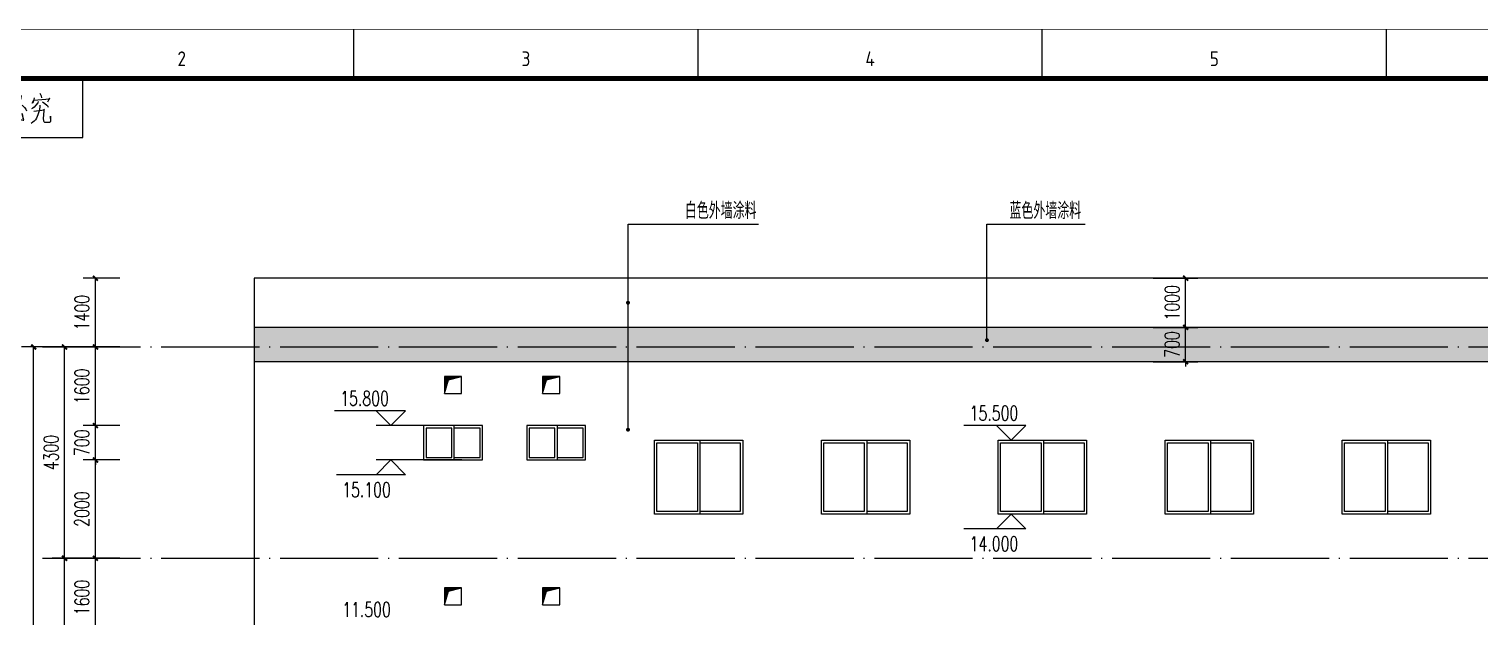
# Model space of a CAD drawing. Extents: x -93062 to 326984, y -142534 to 91021.
# Drawn here: x -51186 to -21642, y -75015 to -63046 of the extents above; entities that cross this region are included whole.
import ezdxf
from ezdxf.enums import TextEntityAlignment as Align

# ---------------------------------------------------------------- set-up
doc = ezdxf.new("R2010")
doc.units = 0
doc.header["$LTSCALE"] = 1000
doc.header["$MEASUREMENT"] = 0
doc.linetypes.add('DOTE', pattern=[2.42, 2, -0.2, 0.02, -0.2])
doc.layers.get('0').update_dxf_attribs({"color": 8})
doc.layers.get('Defpoints').update_dxf_attribs({"color": 8})
for name, color, linetype in [('CENTRE LINE', 8, 'DOTE'), ('DIM_ELEV', 8, 'Continuous'), ('DIM_LEAD', 8, 'Continuous'), ('GROUND', 8, 'Continuous'), ('HOLE', 8, 'Continuous'), ('PUB_DIM', 8, 'Continuous'), ('PUB_TEXT', 8, 'Continuous'), ('WALL', 8, 'Continuous'), ('WINDOW', 8, 'Continuous')]:
    doc.layers.add(name, color=color, linetype=linetype)
doc.styles.add('_TCH_DIM', font='SIMPLEX', dxfattribs={"bigfont": 'GBCBIG'})
doc.styles.add('_TCH_DIM_T3', font='SIMPLEX', dxfattribs={"width": 0.705882, "bigfont": 'GBCBIG'})
doc.styles.get("Standard").update_dxf_attribs({"font": 'gbenor.shx', "bigfont": 'gbcbig.shx'})
doc.styles.add('TK', font='GEDITXT.SHX', dxfattribs={"width": 0.85, "height": 3.5, "bigfont": 'DXT.SHX'})
doc.dimstyles.new('_TCH_ARCH&&100', dxfattribs={"dimtxt": 297.5, "dimasz": 100, "dimexe": 250, "dimexo": 300, "dimgap": 126.25, "dimtad": 1, "dimdec": 0, "dimzin": 0, "dimdsep": 46, "dimtxsty": '_TCH_DIM_T3', "dimblk": 'ARCHTICK', "dimcen": 0.09, "dimazin": 2, "dimtfac": 1, "dimtdec": 0, "dimtix": 1, "dimtmove": 2, "dimatfit": 3, "dimfxl": 1, "dimtolj": 1, "dimtzin": 0, "dimarcsym": 0})

# ---------------------------------------------------------------- blocks, each defined once
blk = doc.blocks.new('dgdfg')
at = {"layer": 'WINDOW'}
for p, q in [((575, 150), (575, 750)), ((625, 100), (625, 800))]:
    blk.add_line(p, q, dxfattribs=at)
blk.add_lwpolyline([(0, 800), (0, 100), (1200, 100), (1200, 800)], close=True, dxfattribs=at)
for points in [[(575, 750), (50, 750), (50, 150), (575, 150)], [(625, 150), (1150, 150), (1150, 750), (625, 750)]]:
    blk.add_lwpolyline(points, dxfattribs=at)
for points in [[(84.5, 415, 0, 0, 0), (324, 415, 40, 0, 0), (474, 415, 0, 0, 0)], [(1115.5, 415, 0, 0, 0), (876, 415, 40, 0, 0), (726, 415, 0, 0, 0)]]:
    blk.add_lwpolyline(points, format="xyseb", dxfattribs=at)
blk = doc.blocks.new('afdsfsaf')
at = {"layer": 'WINDOW'}
for p, q in [((925, 1500), (925, 0)), ((875, 1450), (875, 50))]:
    blk.add_line(p, q, dxfattribs=at)
blk.add_lwpolyline([(1800, 1500), (1800, 0), (0, 0), (0, 1500)], close=True, dxfattribs=at)
for points in [[(875, 50), (50, 50), (50, 1450), (875, 1450)], [(925, 1450), (1750, 1450), (1750, 50), (925, 50)]]:
    blk.add_lwpolyline(points, dxfattribs=at)
for points in [[(184, 738, 0, 0, 0), (585.5, 738, 40, 0, 0), (735.5, 738, 0, 0, 0)], [(1616, 738, 0, 0, 0), (1214.5, 738, 40, 0, 0), (1064.5, 738, 0, 0, 0)]]:
    blk.add_lwpolyline(points, format="xyseb", dxfattribs=at)
blk = doc.blocks.new('GEDI_WK_A1')
at = {"color": 3}
for p, q in [((140.17, 584), (140.17, 594)), ((210.25, 584), (210.25, 594)), ((280.33, 584), (280.33, 594)), ((350.42, 584), (350.42, 594)), ((85, 572), (85, 584)), ((25, 572), (85, 572))]:
    blk.add_line(p, q, dxfattribs=at)
for points, const_width in [([(0, 0), (841, 0), (841, 594), (0, 594)], 0.1), ([(25, 10), (831, 10), (831, 584), (25, 584)], 1)]:
    blk.add_lwpolyline(points, close=True, dxfattribs=dict(at, const_width=const_width))
for s, p in [('2', (105.12, 588)), ('3', (175.21, 588)), ('4', (245.29, 588)), ('5', (315.38, 588))]:
    blk.add_text(s, height=3, dxfattribs=at).set_placement(p, align=Align.MIDDLE)
blk = doc.blocks.new('GEDI_Copyright_2012')
at = {"color": 7, "lineweight": 0}
for points in [[(8.99, -3.43), (9.11, -3.83), (9.11, -5.03), (9.11, -5.93), (9.03, -6.73), (8.9, -7.33), (8.73, -8.03), (8.48, -8.53), (8.22, -8.93)], [(9.16, -5.48), (10.39, -5.28)], [(10.81, -3.53), (10.9, -4.03), (10.9, -4.68), (10.81, -5.53), (10.73, -6.33), (10.6, -7.03), (10.47, -7.68), (10.3, -8.23), (10.09, -8.72), (9.84, -9.08)], [(9.88, -3.13), (9.96, -3.43), (9.96, -5.33)], [(11.2, -5.43), (12.56, -5.08), (12.47, -4.93), (12.26, -5.58), (12, -6.38), (11.75, -6.98), (11.45, -7.63), (11.03, -8.23), (10.6, -8.68), (10.26, -9.03)], [(12.43, -3.23), (12.34, -3.38), (11.53, -3.88), (10.98, -4.13)], [(14.72, -4.88), (14.42, -5.73), (14.08, -6.43), (13.74, -7.13), (13.45, -7.63), (13.36, -7.78)], [(13.62, -5.08), (15.4, -4.68)], [(14.64, -3.13), (14.81, -3.38), (14.76, -3.33), (14.72, -9.13), (14.68, -8.72), (14.72, -8.13)], [(14.72, -5.63), (15.27, -6.03), (15.4, -6.33)], [(15.7, -4.48), (17.52, -4.18), (17.44, -4.03), (17.27, -4.68), (17.1, -5.43), (16.93, -5.93), (16.76, -6.43), (16.55, -6.93), (16.21, -7.48), (15.91, -7.98), (15.61, -8.43), (15.32, -8.72), (15.02, -8.98)], [(15.61, -5.23), (15.87, -5.28), (17.44, -8.72), (18.2, -8.83), (17.44, -8.63), (17.14, -8.08)], [(20.67, -3.38), (20.5, -3.48), (19.35, -4.13), (19.27, -3.73), (19.4, -4.13), (19.4, -5.43), (19.35, -6.23), (19.31, -6.78), (19.22, -7.33), (19.1, -7.83), (18.93, -8.33), (18.72, -8.68), (18.54, -8.98)], [(19.48, -6.38), (19.56, -6.33), (20.54, -6.18), (20.41, -6.23), (20.54, -4.68), (20.63, -4.88), (19.44, -5.13)], [(22.67, -3.58), (21.99, -3.98), (21.35, -4.13), (21.26, -3.73), (21.35, -4.33), (21.31, -4.93), (21.26, -5.58), (21.22, -6.13), (21.13, -6.63), (21.05, -7.18), (20.92, -7.58), (20.71, -7.88), (20.5, -8.23), (20.28, -8.53), (20.07, -8.78), (19.86, -8.98)], [(21.31, -5.53), (23.22, -5.23), (23.09, -5.18), (22.88, -5.28)], [(22.28, -5.43), (22.28, -9.13), (22.24, -8.88), (22.28, -8.48)], [(26.28, -2.98), (26.28, -3.23), (26.02, -4.08), (25.76, -4.68), (25.51, -5.08), (25.04, -5.83), (24.36, -6.63), (23.9, -7.13), (23.6, -7.38)], [(23.98, -4.83), (28.4, -4.43), (28.14, -4.33)], [(25.34, -5.53), (25.43, -5.73), (25.38, -9.03), (25.38, -9.33), (25.34, -9.03), (25.38, -8.68)], [(25.43, -5.73), (27.38, -5.53), (27.38, -5.43), (27.47, -5.53), (27.38, -5.58), (27.38, -9.08), (27.34, -9.28), (26.66, -8.63), (27.34, -9.18)], [(28.14, -4.33), (27.8, -4.48)], [(35.45, -3.03), (35.49, -3.23), (34.98, -4.18), (34.52, -4.83), (34.26, -5.23), (34.05, -5.53)], [(35.11, -4.08), (36.34, -3.93), (37.87, -3.68), (37.75, -3.63), (37.49, -3.73)], [(35.24, -4.43), (35.28, -4.73), (35.32, -5.58), (35.32, -6.38), (35.28, -6.23), (37.19, -5.93), (37.07, -5.93), (37.15, -4.23), (37.28, -4.38), (35.28, -4.68)], [(36.64, -5.28), (35.36, -5.48)], [(39.27, -5.63), (42.08, -5.33), (42.03, -5.33), (41.87, -5.28), (41.65, -5.38)], [(40.12, -3.58), (40.16, -3.88), (39.83, -4.93), (39.66, -5.23)], [(40.12, -4.48), (41.74, -4.33)], [(40.8, -3.03), (40.84, -3.28), (40.8, -9.23), (40.72, -8.88), (40.8, -8.53)], [(42.33, -4.33), (42.42, -4.58), (42.42, -7.33), (42.33, -6.83), (42.37, -6.53)], [(43.1, -3.13), (43.18, -3.43), (43.14, -8.23), (43.14, -8.53), (43.1, -8.78), (43.05, -8.88), (42.97, -8.98), (42.37, -8.23), (43.05, -8.88)], [(47.43, -3.48), (47.39, -4.03), (47.17, -4.73), (47, -5.28), (46.71, -5.88), (46.45, -6.48), (46.2, -6.88), (45.86, -7.38), (45.47, -7.78), (45.09, -8.13), (44.67, -8.48), (44.24, -8.72)], [(44.67, -5.43), (44.63, -5.93), (44.5, -6.48), (44.37, -6.83), (44.24, -7.03)], [(45.26, -4.88), (45.43, -5.63), (45.56, -6.18), (45.77, -6.68), (45.99, -7.23), (46.24, -7.63), (46.58, -7.93), (47.05, -8.28), (47.51, -8.43), (47.81, -8.48), (47.94, -8.48), (47.73, -7.78), (47.64, -7.13), (47.81, -8.48)], [(45.82, -3.53), (46.07, -3.93), (46.24, -4.28), (46.32, -4.48), (46.32, -4.63)], [(47.64, -5.43), (48.07, -5.93), (48.36, -6.28), (48.49, -6.58)], [(51.21, -5.48), (51.21, -5.83), (51.08, -6.58), (50.95, -7.03), (50.83, -7.43), (50.7, -7.78), (50.53, -8.13), (50.32, -8.43), (50.06, -8.68), (49.77, -8.93), (49.43, -9.18)], [(50.91, -4.68), (50.83, -4.98), (50.44, -5.43), (50.06, -5.83), (49.81, -6.03), (49.55, -6.23)], [(50.06, -3.98), (50.02, -4.33), (49.94, -4.58), (49.85, -4.83), (49.77, -4.98), (49.68, -5.03), (50.02, -4.43), (53.29, -4.13), (53.16, -4.03), (52.78, -4.83)], [(51.21, -3.03), (51.47, -3.58), (51.55, -3.93)], [(51.76, -4.78), (52.27, -5.13), (52.65, -5.43), (52.83, -5.68), (52.91, -5.88)], [(9.11, -6.38), (10.01, -6.28), (9.92, -6.13), (9.92, -8.38), (9.88, -8.08), (9.88, -7.68)], [(11.15, -6.08), (12.34, -8.63), (13.15, -8.68), (12.38, -8.58), (12.17, -8.28)], [(26.96, -6.58), (25.47, -6.73)], [(25.47, -7.68), (26.96, -7.53)], [(35.71, -6.38), (35.71, -6.53), (34.98, -7.43), (34.56, -7.78), (34.26, -8.03)], [(35.62, -6.88), (35.75, -6.98), (37.28, -6.68), (37.23, -6.53), (36.77, -7.33), (36.47, -7.68), (36.17, -7.98), (35.71, -8.38), (35.28, -8.72), (34.81, -8.98), (34.26, -9.23)], [(35.54, -7.38), (35.62, -7.43), (37.57, -8.98), (38.3, -8.93), (37.57, -8.93), (37.32, -8.78)], [(39.87, -6.13), (39.95, -6.68), (39.95, -6.78), (40, -8.28), (39.95, -7.98), (40, -7.73)], [(40, -6.58), (41.95, -6.28), (41.82, -6.13), (41.74, -6.53), (41.69, -7.18), (41.61, -7.63), (41.57, -7.93), (41.44, -8.08), (41.06, -7.58), (41.48, -8.03)], [(49.98, -6.68), (52.19, -6.43), (52.06, -6.28), (52.02, -6.58), (51.93, -8.18), (51.97, -8.63), (52.06, -8.78), (52.19, -8.88), (52.4, -8.88), (52.61, -8.88), (53.21, -8.88), (53.42, -8.78), (53.46, -8.72), (53.42, -7.68), (53.42, -8.78)]]:
    blk.add_lwpolyline(points, dxfattribs=at)
blk = doc.blocks.new('A$C67E35CD0')
for name, p in [('GEDI_WK_A1', (0, 0)), ('GEDI_Copyright_2012', (25, 584))]:
    blk.add_blockref(name, p)
at = {"style": 'TK', "width": 0.85}
for tag, height, p in [('PROJECTNAME', 4.75, (776, 44)), ('PHASE', 4, (818, 44)), ('DRAWINGNAME', 4.75, (786, 31))]:
    blk.add_attdef(tag, text='', height=height, dxfattribs=at).set_placement(p, align=Align.MIDDLE_CENTER)
for tag, p, height in [('APPROVE', (663, 32.75), 3.5), ('DESIGN', (708, 32.75), 3.5), ('REVIEW1', (663, 25.75), 3.5), ('DRAW', (708, 25.75), 3.5), ('REVIEW2', (663, 18.75), 3.5), ('PROPORTION', (708, 18.75), 3.5), ('DRAWINGNUMBER', (758, 18.5), 4), ('CHECK', (663, 11.75), 3.5), ('DATE', (708, 11.75), 3.5), ('VERSION', (824, 11.75), 3.5)]:
    blk.add_attdef(tag, p, '', height=height, dxfattribs=at)
blk = doc.blocks.new('afefqwer')
at = {"xscale": 100, "yscale": 100, "zscale": 100}
blk.add_blockref('A$C67E35CD0', (-84100, 0), dxfattribs=at)
blk = doc.blocks.new('_ArchTick')
at = {"color": 0, "linetype": 'ByBlock', "const_width": 0.4}
blk.add_lwpolyline([(-0.5, -0.5), (0.5, 0.5)], dxfattribs=at)
blk = doc.blocks.new('*D448')
at = {"layer": 'Defpoints', "color": 0, "transparency": 16777216}
for p in [(-28595, -68119), (-27635, -68119), (-28595, -69119)]:
    blk.add_point(p, dxfattribs=at)
at = {"layer": 'PUB_DIM', "color": 0, "lineweight": -2, "transparency": 16777216}
for p, q in [((-28295, -68119), (-27385, -68119)), ((-27635, -69119), (-27635, -68119)), ((-28295, -69119), (-27385, -69119))]:
    blk.add_line(p, q, dxfattribs=at)
at = {"layer": 'PUB_DIM', "color": 0, "lineweight": -2, "transparency": 16777216, "xscale": 100, "yscale": 100, "zscale": 100}
for p, rotation in [((-27635, -68119), 90), ((-27635, -69119), 270)]:
    blk.add_blockref('_ArchTick', p, dxfattribs=dict(at, rotation=rotation))
at = {"layer": 'PUB_DIM', "color": 0, "transparency": 16777216, "insert": (-27910, -68619), "char_height": 297.5, "attachment_point": 5, "rotation": 90, "style": '_TCH_DIM_T3'}
blk.add_mtext('\\A1;1000', dxfattribs=at)
blk = doc.blocks.new('*D449')
at = {"layer": 'Defpoints', "color": 0, "transparency": 16777216}
for p in [(-28595, -69119), (-27635, -69119), (-28595, -69819)]:
    blk.add_point(p, dxfattribs=at)
at = {"layer": 'PUB_DIM', "color": 0, "lineweight": -2, "transparency": 16777216}
for p, q in [((-28295, -69119), (-27385, -69119)), ((-27635, -69119), (-27635, -69019)), ((-27635, -69819), (-27635, -69119)), ((-28295, -69819), (-27385, -69819)), ((-27635, -69819), (-27635, -69919))]:
    blk.add_line(p, q, dxfattribs=at)
at = {"layer": 'PUB_DIM', "color": 0, "lineweight": -2, "transparency": 16777216, "xscale": 100, "yscale": 100, "zscale": 100}
for p, rotation in [((-27635, -69119), 270), ((-27635, -69819), 90)]:
    blk.add_blockref('_ArchTick', p, dxfattribs=dict(at, rotation=rotation))
at = {"layer": 'PUB_DIM', "color": 0, "transparency": 16777216, "insert": (-27910, -69469), "char_height": 297.5, "attachment_point": 5, "rotation": 90, "style": '_TCH_DIM_T3'}
blk.add_mtext('\\A1;700', dxfattribs=at)
blk = doc.blocks.new('*D1003')
at = {"layer": 'Defpoints', "color": 0, "transparency": 16777216}
for p in [(-49833, -73819), (-49036, -73819), (-49036, -75419)]:
    blk.add_point(p, dxfattribs=at)
at = {"layer": 'PUB_DIM', "color": 0, "lineweight": -2, "transparency": 16777216}
for p, q in [((-49336, -73819), (-50083, -73819)), ((-49833, -75419), (-49833, -73819)), ((-49336, -75419), (-50083, -75419))]:
    blk.add_line(p, q, dxfattribs=at)
at = {"layer": 'PUB_DIM', "color": 0, "lineweight": -2, "transparency": 16777216, "xscale": 100, "yscale": 100, "zscale": 100}
for p, rotation in [((-49833, -73819), 90), ((-49833, -75419), 270)]:
    blk.add_blockref('_ArchTick', p, dxfattribs=dict(at, rotation=rotation))
at = {"layer": 'PUB_DIM', "color": 0, "transparency": 16777216, "insert": (-50108, -74619), "char_height": 297.5, "attachment_point": 5, "rotation": 90, "style": '_TCH_DIM_T3'}
blk.add_mtext('\\A1;1600', dxfattribs=at)
blk = doc.blocks.new('*D1004')
at = {"layer": 'Defpoints', "color": 0, "transparency": 16777216}
for p in [(-49833, -71819), (-49036, -71819), (-49036, -73819)]:
    blk.add_point(p, dxfattribs=at)
at = {"layer": 'PUB_DIM', "color": 0, "lineweight": -2, "transparency": 16777216}
for p, q in [((-49336, -71819), (-50083, -71819)), ((-49833, -73819), (-49833, -71819)), ((-49336, -73819), (-50083, -73819))]:
    blk.add_line(p, q, dxfattribs=at)
at = {"layer": 'PUB_DIM', "color": 0, "lineweight": -2, "transparency": 16777216, "xscale": 100, "yscale": 100, "zscale": 100}
for p, rotation in [((-49833, -71819), 90), ((-49833, -73819), 270)]:
    blk.add_blockref('_ArchTick', p, dxfattribs=dict(at, rotation=rotation))
at = {"layer": 'PUB_DIM', "color": 0, "transparency": 16777216, "insert": (-50108, -72819), "char_height": 297.5, "attachment_point": 5, "rotation": 90, "style": '_TCH_DIM_T3'}
blk.add_mtext('\\A1;2000', dxfattribs=at)
blk = doc.blocks.new('*D1005')
at = {"layer": 'Defpoints', "color": 0, "transparency": 16777216}
for p in [(-49833, -71119), (-49036, -71119), (-49036, -71819)]:
    blk.add_point(p, dxfattribs=at)
at = {"layer": 'PUB_DIM', "color": 0, "lineweight": -2, "transparency": 16777216}
for p, q in [((-49336, -71119), (-50083, -71119)), ((-49833, -71119), (-49833, -71019)), ((-49833, -71819), (-49833, -71119)), ((-49336, -71819), (-50083, -71819)), ((-49833, -71819), (-49833, -71919))]:
    blk.add_line(p, q, dxfattribs=at)
at = {"layer": 'PUB_DIM', "color": 0, "lineweight": -2, "transparency": 16777216, "xscale": 100, "yscale": 100, "zscale": 100}
for p, rotation in [((-49833, -71119), 270), ((-49833, -71819), 90)]:
    blk.add_blockref('_ArchTick', p, dxfattribs=dict(at, rotation=rotation))
at = {"layer": 'PUB_DIM', "color": 0, "transparency": 16777216, "insert": (-50108, -71469), "char_height": 297.5, "attachment_point": 5, "rotation": 90, "style": '_TCH_DIM_T3'}
blk.add_mtext('\\A1;700', dxfattribs=at)
blk = doc.blocks.new('*D1006')
at = {"layer": 'Defpoints', "color": 0, "transparency": 16777216}
for p in [(-49833, -69519), (-49036, -69519), (-49036, -71119)]:
    blk.add_point(p, dxfattribs=at)
at = {"layer": 'PUB_DIM', "color": 0, "lineweight": -2, "transparency": 16777216}
for p, q in [((-49336, -69519), (-50083, -69519)), ((-49833, -71119), (-49833, -69519)), ((-49336, -71119), (-50083, -71119))]:
    blk.add_line(p, q, dxfattribs=at)
at = {"layer": 'PUB_DIM', "color": 0, "lineweight": -2, "transparency": 16777216, "xscale": 100, "yscale": 100, "zscale": 100}
for p, rotation in [((-49833, -69519), 90), ((-49833, -71119), 270)]:
    blk.add_blockref('_ArchTick', p, dxfattribs=dict(at, rotation=rotation))
at = {"layer": 'PUB_DIM', "color": 0, "transparency": 16777216, "insert": (-50108, -70319), "char_height": 297.5, "attachment_point": 5, "rotation": 90, "style": '_TCH_DIM_T3'}
blk.add_mtext('\\A1;1600', dxfattribs=at)
blk = doc.blocks.new('*D1007')
at = {"layer": 'Defpoints', "color": 0, "transparency": 16777216}
for p in [(-49833, -68119), (-49036, -68119), (-49036, -69519)]:
    blk.add_point(p, dxfattribs=at)
at = {"layer": 'PUB_DIM', "color": 0, "lineweight": -2, "transparency": 16777216}
for p, q in [((-49336, -68119), (-50083, -68119)), ((-49833, -69519), (-49833, -68119)), ((-49336, -69519), (-50083, -69519))]:
    blk.add_line(p, q, dxfattribs=at)
at = {"layer": 'PUB_DIM', "color": 0, "lineweight": -2, "transparency": 16777216, "xscale": 100, "yscale": 100, "zscale": 100}
for p, rotation in [((-49833, -68119), 90), ((-49833, -69519), 270)]:
    blk.add_blockref('_ArchTick', p, dxfattribs=dict(at, rotation=rotation))
at = {"layer": 'PUB_DIM', "color": 0, "transparency": 16777216, "insert": (-50108, -68819), "char_height": 297.5, "attachment_point": 5, "rotation": 90, "style": '_TCH_DIM_T3'}
blk.add_mtext('\\A1;1400', dxfattribs=at)
blk = doc.blocks.new('*D1008')
at = {"layer": 'Defpoints', "color": 0, "transparency": 16777216}
for p in [(-51092, -69519), (-50295, -69519), (-50295, -87219)]:
    blk.add_point(p, dxfattribs=at)
at = {"layer": 'PUB_DIM', "color": 0, "lineweight": -2, "transparency": 16777216}
for p, q in [((-50595, -69519), (-51342, -69519)), ((-51092, -87219), (-51092, -69519)), ((-50595, -87219), (-51342, -87219))]:
    blk.add_line(p, q, dxfattribs=at)
at = {"layer": 'PUB_DIM', "color": 0, "lineweight": -2, "transparency": 16777216, "xscale": 100, "yscale": 100, "zscale": 100}
for p, rotation in [((-51092, -69519), 90), ((-51092, -87219), 270)]:
    blk.add_blockref('_ArchTick', p, dxfattribs=dict(at, rotation=rotation))
at = {"layer": 'PUB_DIM', "color": 0, "transparency": 16777216, "insert": (-51367, -78369), "char_height": 297.5, "attachment_point": 5, "rotation": 90, "style": '_TCH_DIM_T3'}
blk.add_mtext('\\A1;17700', dxfattribs=at)
blk = doc.blocks.new('*D1012')
at = {"layer": 'Defpoints', "color": 0, "transparency": 16777216}
for p in [(-50462, -73819), (-49665, -73819), (-49665, -78119)]:
    blk.add_point(p, dxfattribs=at)
at = {"layer": 'PUB_DIM', "color": 0, "lineweight": -2, "transparency": 16777216}
for p, q in [((-49965, -73819), (-50712, -73819)), ((-50462, -78119), (-50462, -73819)), ((-49965, -78119), (-50712, -78119))]:
    blk.add_line(p, q, dxfattribs=at)
at = {"layer": 'PUB_DIM', "color": 0, "lineweight": -2, "transparency": 16777216, "xscale": 100, "yscale": 100, "zscale": 100}
for p, rotation in [((-50462, -73819), 90), ((-50462, -78119), 270)]:
    blk.add_blockref('_ArchTick', p, dxfattribs=dict(at, rotation=rotation))
at = {"layer": 'PUB_DIM', "color": 0, "transparency": 16777216, "insert": (-50737, -75969), "char_height": 297.5, "attachment_point": 5, "rotation": 90, "style": '_TCH_DIM_T3'}
blk.add_mtext('\\A1;4300', dxfattribs=at)
blk = doc.blocks.new('*D1013')
at = {"layer": 'Defpoints', "color": 0, "transparency": 16777216}
for p in [(-50462, -69519), (-49665, -69519), (-49665, -73819)]:
    blk.add_point(p, dxfattribs=at)
at = {"layer": 'PUB_DIM', "color": 0, "lineweight": -2, "transparency": 16777216}
for p, q in [((-49965, -69519), (-50712, -69519)), ((-50462, -73819), (-50462, -69519)), ((-49965, -73819), (-50712, -73819))]:
    blk.add_line(p, q, dxfattribs=at)
at = {"layer": 'PUB_DIM', "color": 0, "lineweight": -2, "transparency": 16777216, "xscale": 100, "yscale": 100, "zscale": 100}
for p, rotation in [((-50462, -69519), 90), ((-50462, -73819), 270)]:
    blk.add_blockref('_ArchTick', p, dxfattribs=dict(at, rotation=rotation))
at = {"layer": 'PUB_DIM', "color": 0, "transparency": 16777216, "insert": (-50737, -71669), "char_height": 297.5, "attachment_point": 5, "rotation": 90, "style": '_TCH_DIM_T3'}
blk.add_mtext('\\A1;4300', dxfattribs=at)

msp = doc.modelspace()

# ---------------------------------------------------------------- hatches: boundary and pattern name
at = {"layer": 'HOLE'}
h = msp.add_hatch(color=256, dxfattribs=at)
h.dxf.hatch_style = 1
h.paths.add_polyline_path([(-42646.8, -70186.9), (-42377.8, -70118.9), (-42727.8, -70118.9), (-42727.8, -70468.9)])
h = msp.add_hatch(color=256, dxfattribs=at)
h.dxf.hatch_style = 1
h.paths.add_polyline_path([(-40646.8, -70186.9), (-40377.8, -70118.9), (-40727.8, -70118.9), (-40727.8, -70468.9)])
h = msp.add_hatch(color=256, dxfattribs=at)
h.dxf.hatch_style = 1
h.paths.add_polyline_path([(-42646.8, -74486.9), (-42377.8, -74418.9), (-42727.8, -74418.9), (-42727.8, -74768.9)])
h = msp.add_hatch(color=256, dxfattribs=at)
h.dxf.hatch_style = 1
h.paths.add_polyline_path([(-40646.8, -74486.9), (-40377.8, -74418.9), (-40727.8, -74418.9), (-40727.8, -74768.9)])

# ---------------------------------------------------------------- linework, layer by layer
at = {"layer": 'CENTRE LINE'}
for p, q in [((-50913.7, -69518.9), (-7916.3, -69518.9)), ((-50913.7, -73818.9), (-7916.3, -73818.9))]:
    msp.add_line(p, q, dxfattribs=at)
at = {"layer": 'DIM_ELEV'}
for p, q in [((-43519.2, -70818.9), (-44969.2, -70818.9)), ((-43819.2, -71118.9), (-44119.2, -70818.9)), ((-43819.2, -71118.9), (-43519.2, -70818.9)), ((-42374.5, -71118.9), (-44119.2, -71118.9)), ((-30886.5, -71118.9), (-32152.5, -71118.9)), ((-31186.5, -71418.9), (-31486.5, -71118.9)), ((-31186.5, -71418.9), (-30886.5, -71118.9)), ((-43819.2, -71818.9), (-44119.2, -72118.9)), ((-42374.5, -71818.9), (-44119.2, -71818.9)), ((-43819.2, -71818.9), (-43519.2, -72118.9)), ((-43519.2, -72118.9), (-44923.2, -72118.9)), ((-31186.5, -72918.9), (-31486.5, -73218.9)), ((-31186.5, -72918.9), (-30886.5, -73218.9)), ((-30886.5, -73218.9), (-32152.5, -73218.9))]:
    msp.add_line(p, q, dxfattribs=at)
at = {"layer": 'DIM_LEAD'}
for p, q in [((-38989.5, -71202.5), (-38989.5, -67016)), ((-38989.5, -68618), (-38989.5, -67016)), ((-38989.5, -67016), (-36333.5, -67016)), ((-31681, -69379.5), (-31681, -67019)), ((-31681, -67019), (-29679, -67019))]:
    msp.add_line(p, q, dxfattribs=at)
at = {"layer": 'DIM_LEAD', "const_width": 40}
for points in [[(-38989.5, -68638, 1), (-38989.5, -68598, 1)], [(-31681, -69399.5, 1), (-31681, -69359.5, 1)], [(-38989.5, -71222.5, 1), (-38989.5, -71182.5, 1)]]:
    msp.add_lwpolyline(points, format="xyb", close=True, dxfattribs=at)
at = {"layer": 'GROUND', "color": 151}
for p, q in [((-11852.8, -69118.9), (-46602.8, -69118.9)), ((-11852.8, -69818.9), (-46602.8, -69818.9))]:
    msp.add_line(p, q, dxfattribs=at)
at = {"layer": 'GROUND', "color": 151, "const_width": 700}
msp.add_lwpolyline([(-46602.8, -69468.9), (-11852.8, -69468.9)], dxfattribs=at)
at = {"layer": 'HOLE'}
for points in [[(-42727.8, -70468.9), (-42377.8, -70468.9), (-42377.8, -70118.9), (-42727.8, -70118.9)], [(-40727.8, -70468.9), (-40377.8, -70468.9), (-40377.8, -70118.9), (-40727.8, -70118.9)], [(-42727.8, -74768.9), (-42377.8, -74768.9), (-42377.8, -74418.9), (-42727.8, -74418.9)], [(-40727.8, -74768.9), (-40377.8, -74768.9), (-40377.8, -74418.9), (-40727.8, -74418.9)]]:
    msp.add_lwpolyline(points, close=True, dxfattribs=at)
for points in [[(-42727.8, -70468.9), (-42646.8, -70186.9), (-42377.8, -70118.9)], [(-40727.8, -70468.9), (-40646.8, -70186.9), (-40377.8, -70118.9)], [(-42727.8, -74768.9), (-42646.8, -74486.9), (-42377.8, -74418.9)], [(-40727.8, -74768.9), (-40646.8, -74486.9), (-40377.8, -74418.9)]]:
    msp.add_lwpolyline(points, dxfattribs=at)
at = {"layer": 'WALL'}
msp.add_lwpolyline([(8397.2, -87218.9), (8397.2, -83018.9), (12397.2, -83018.9), (12397.2, -83218.9), (12697.2, -83218.9), (12697.2, -83018.9), (12697.2, -75818.9), (-5602.9, -75818.9), (-5602.9, -68118.9), (-5602.9, -65418.9), (-12102.8, -65418.9), (-12102.8, -68118.9), (-46602.8, -68118.9), (-46602.8, -87218.9)], dxfattribs=at)

# ---------------------------------------------------------------- block references
msp.add_blockref('afefqwer', (25511.5, -122451))
at = {"layer": 'WINDOW'}
for name, p in [('dgdfg', (-43152.8, -71918.9)), ('dgdfg', (-41052.8, -71918.9)), ('afdsfsaf', (-38452.9, -72918.9)), ('afdsfsaf', (-35052.8, -72918.9)), ('afdsfsaf', (-31452.8, -72918.9)), ('afdsfsaf', (-28052.8, -72918.9)), ('afdsfsaf', (-24448.8, -72918.9))]:
    msp.add_blockref(name, p, dxfattribs=at)

# ---------------------------------------------------------------- texts
at = {"layer": 'PUB_TEXT', "style": '_TCH_DIM'}
for s, p in [('白色外墙涂料', (-37831.1, -66911)), ('蓝色外墙涂料', (-31221.2, -66914))]:
    msp.add_text(s, height=337.59, dxfattribs=at).set_placement(p)
at = {"layer": 'PUB_TEXT', "style": '_TCH_DIM', "width": 0.705882}
for s, p in [('15.800', (-44849.2, -70713.9)), ('15.500', (-32032.5, -71013.9)), ('15.100', (-44809.2, -72573.9)), ('14.000', (-32032.5, -73673.9)), ('11.500', (-44809.2, -75013.9))]:
    msp.add_text(s, height=297.5, dxfattribs=at).set_placement(p)

# ---------------------------------------------------------------- dimensions: what is measured, and where the dimension line sits
at = {"layer": 'PUB_DIM'}
for p1, p2, distance, picture, middle in [((-49035.7, -69518.9), (-49035.7, -68118.9), 796.8, '*D1007', (-50107.5, -68818.9)), ((-28595, -69118.9), (-28595, -68118.9), -960, '*D448', (-27910, -68618.9)), ((-28595, -69818.9), (-28595, -69118.9), -960, '*D449', (-27910, -69468.9)), ((-50295.3, -87218.9), (-50295.3, -69518.9), 796.8, '*D1008', (-51367.1, -78368.9)), ((-49665.5, -73818.9), (-49665.5, -69518.9), 796.8, '*D1013', (-50737.3, -71668.9)), ((-49035.7, -71118.9), (-49035.7, -69518.9), 796.8, '*D1006', (-50107.5, -70318.9)), ((-49035.7, -71818.9), (-49035.7, -71118.9), 796.8, '*D1005', (-50107.5, -71468.9)), ((-49035.7, -73818.9), (-49035.7, -71818.9), 796.8, '*D1004', (-50107.5, -72818.9)), ((-49665.5, -78118.9), (-49665.5, -73818.9), 796.8, '*D1012', (-50737.3, -75968.9)), ((-49035.7, -75418.9), (-49035.7, -73818.9), 796.8, '*D1003', (-50107.5, -74618.9))]:
    dim = msp.add_aligned_dim(p1=p1, p2=p2, distance=distance, dimstyle='_TCH_ARCH&&100', dxfattribs=at)
    dim.commit()
    dim.dimension.update_dxf_attribs({"geometry": picture, "text_midpoint": middle})

doc.saveas('drawing.dxf')
